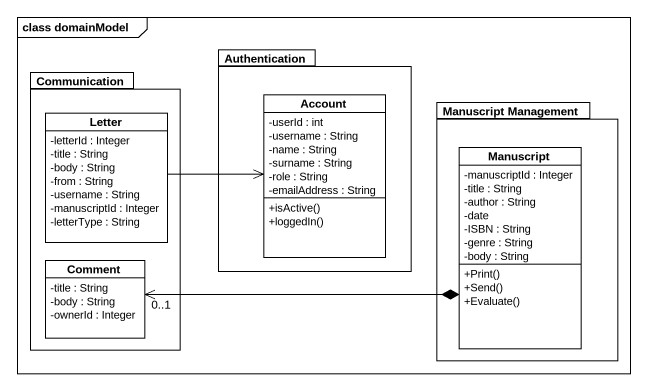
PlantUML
@startuml
mainframe class domainModel
hide circle
hide empty members
skinparam classAttributeIconSize 0
package Communication {
  class Letter {
    -letterId : Integer
    -title : String
    -body : String
    -from : String
    -username : String
    -manuscriptId : Integer
    -letterType : String
  }
  class Comment {
    -title : String
    -body : String
    -ownerId : Integer
  }
}
package Authentication {
  class Account {
    -userId : int
    -username : String
    -name : String
    -surname : String
    -role : String
    -emailAddress : String
    +isActive()
    +loggedIn()
  }
}
package "Manuscript Management" as Manuscript_Management {
  class Manuscript {
    -manuscriptId : Integer
    -title : String
    -author : String
    -date
    -ISBN : String
    -genre : String
    -body : String
    +Print()
    +Send()
    +Evaluate()
  }
}
Letter -right-> Account
Manuscript *-left-> "0..1" Comment
@enduml
